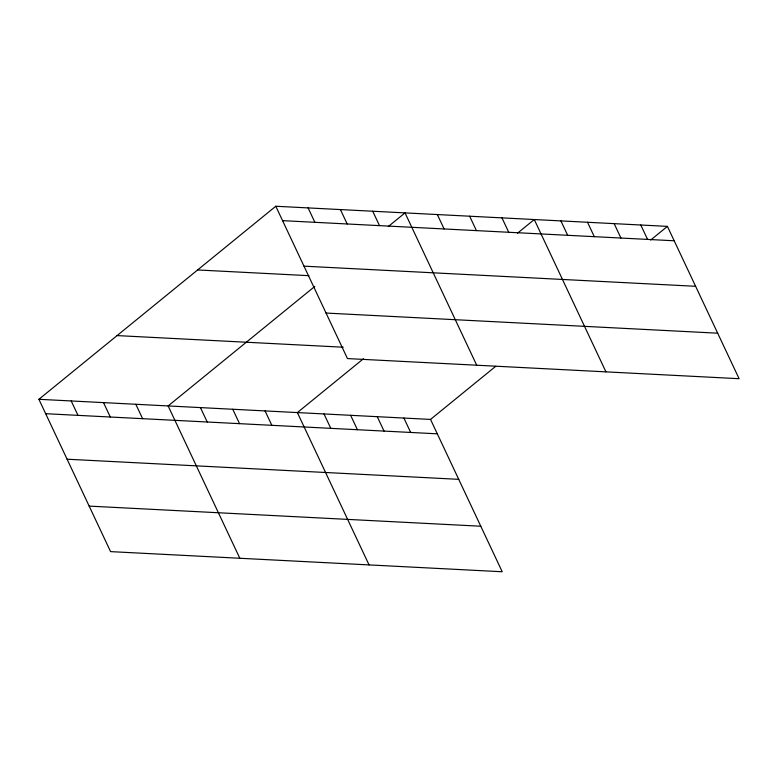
<?xml version="1.0" encoding="UTF-8"?>
<svg xmlns="http://www.w3.org/2000/svg" width="778" height="778" viewBox="0 0 778 778"><rect width="100%" height="100%" fill="white"/><g stroke="black" fill="none" stroke-linecap="round" stroke-linejoin="round"><path stroke-width="1.17" d="M38.9 399.299L430.526 419.42L502.209 571.752L110.583 551.621L38.9 399.299L275.791 206.248L667.417 226.379L739.1 378.701L347.474 358.58L275.791 206.248M314.818 286.401L168.136 405.941L239.819 558.264M388.28 226.544L405.027 212.89L476.71 365.222M363.452 358.736L297.371 412.583L369.054 564.906M517.516 233.186L534.272 219.532L605.945 371.855M430.526 419.42L495.674 366.341M650.671 240.032L667.417 226.379M282.57 220.651L674.195 240.781M303.984 266.164L695.62 286.294M197.622 269.956L308.905 275.675M326.05 313.057L717.686 333.188M117.079 335.59L343.244 347.212M45.678 413.702L437.304 433.823M67.093 459.214L458.719 479.336M89.159 506.108L480.785 526.229M640.79 225.007L647.568 239.41M614.163 223.636L620.932 238.039M587.526 222.275L594.304 236.668M560.899 220.903L567.677 235.306M501.956 217.869L508.734 232.272M469.649 216.216L476.428 230.609M437.343 214.553L444.112 228.956M372.72 211.237L379.499 225.63M340.414 209.574L347.192 223.976M308.107 207.911L314.876 222.314M403.899 418.058L410.677 432.461M377.262 416.687L384.04 431.09M350.635 415.316L357.413 429.719M324.008 413.954L330.786 428.347M265.065 410.92L271.843 425.323M232.758 409.257L239.536 423.66M200.442 407.604L207.22 421.997M135.829 404.278L142.607 418.681M103.523 402.615L110.291 417.018M71.206 400.962L77.985 415.355"/></g></svg>
